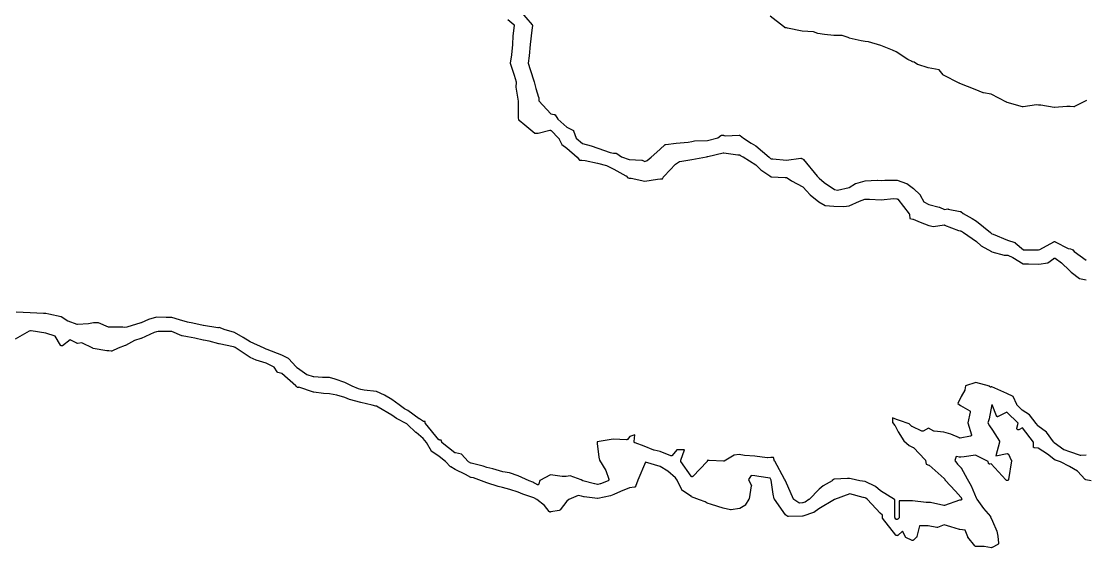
# Model space of a CAD drawing. Header units: millimetres. Extents: x 0 to 500, y 0 to 700.
# Drawn here: x 62.6 to 125.1, y 94.7 to 125.6 of the extents above; entities that cross this region are included whole.
import ezdxf

# ---------------------------------------------------------------- set-up
doc = ezdxf.new("R2010")
doc.units = ezdxf.units.MM
doc.layers.add('CORTE', color=1, linetype='Continuous')
doc.layers.add('GRABADO', color=5, linetype='Continuous')

msp = doc.modelspace()

# ---------------------------------------------------------------- linework, layer by layer
at = {"layer": 'CORTE'}
for points in [[(91.869, 126.262), (92.605, 125.414), (92.607, 125.411), (92.612, 125.405), (92.616, 125.396), (92.618, 125.39), (92.62, 125.384), (92.621, 125.375), (92.621, 125.368), (92.621, 125.363), (92.593, 125.091), (92.481, 124.249), (92.437, 123.594), (92.437, 123.591), (92.373, 123.151), (92.493, 122.783), (92.731, 122.054), (92.732, 122.05), (92.814, 121.672), (92.987, 121.152), (92.989, 121.146), (92.99, 121.14), (92.99, 121.135), (92.998, 120.952), (93.706, 120.18), (93.901, 120.148), (93.906, 120.147), (93.916, 120.144), (93.922, 120.141), (93.929, 120.137), (93.936, 120.132), (93.942, 120.126), (93.949, 120.118), (94.118, 119.859), (94.637, 119.401), (95.003, 119.215), (95.007, 119.214), (95.017, 119.207), (95.025, 119.199), (95.031, 119.192), (95.035, 119.186), (95.037, 119.181), (95.04, 119.175), (95.192, 118.742), (95.556, 118.434), (96.072, 118.297), (96.074, 118.296), (96.47, 118.168), (96.471, 118.168), (97.19, 117.903), (97.382, 117.87), (97.544, 117.86), (97.551, 117.86), (97.563, 117.857), (97.573, 117.853), (97.578, 117.85), (97.581, 117.848), (97.865, 117.653), (98.315, 117.487), (99.06, 117.453), (99.066, 117.452), (99.074, 117.45), (99.081, 117.448), (99.23, 117.385), (99.375, 117.428), (99.597, 117.637), (99.598, 117.638), (100.103, 118.083), (100.428, 118.368), (100.433, 118.372), (100.439, 118.376), (100.445, 118.379), (100.453, 118.382), (100.459, 118.384), (100.465, 118.385), (101.071, 118.446), (101.782, 118.517), (101.99, 118.555), (102.143, 118.59), (102.15, 118.591), (102.921, 118.622), (103.524, 118.767), (103.693, 118.902), (103.697, 118.905), (103.704, 118.909), (103.708, 118.911), (103.714, 118.913), (103.726, 118.916), (103.735, 118.917), (103.863, 118.917), (103.873, 118.915), (103.879, 118.914), (103.882, 118.913), (103.888, 118.911), (103.959, 118.877), (104.782, 118.921), (104.787, 118.921), (104.796, 118.921), (104.808, 118.918), (104.817, 118.914), (104.824, 118.91), (104.828, 118.907), (105.022, 118.759), (105.487, 118.447), (105.748, 118.308), (105.751, 118.306), (105.756, 118.303), (106.538, 117.642), (106.617, 117.564), (106.661, 117.534), (106.751, 117.53), (107.562, 117.461), (108.406, 117.57), (108.411, 117.57), (108.416, 117.57), (108.425, 117.569), (108.437, 117.566), (108.446, 117.562), (108.45, 117.561), (108.528, 117.516), (108.531, 117.514), (108.538, 117.51), (108.545, 117.503), (108.547, 117.5), (109.361, 116.523), (109.418, 116.459), (109.468, 116.402), (109.779, 116.153), (110.372, 115.726), (110.555, 115.697), (111.24, 115.854), (111.61, 116.086), (111.613, 116.088), (111.618, 116.09), (111.625, 116.093), (112.179, 116.246), (112.187, 116.248), (112.895, 116.28), (112.899, 116.28), (113.12, 116.269), (113.331, 116.29), (113.335, 116.291), (114.05, 116.291), (114.056, 116.29), (114.061, 116.29), (114.069, 116.288), (114.619, 116.085), (114.623, 116.083), (114.631, 116.079), (114.635, 116.076), (115.021, 115.789), (115.025, 115.786), (115.406, 115.416), (115.41, 115.411), (115.414, 115.406), (115.417, 115.401), (115.624, 115.018), (115.929, 114.845), (116.541, 114.69), (116.548, 114.688), (116.838, 114.558), (117.036, 114.588), (117.042, 114.588), (117.048, 114.588), (117.053, 114.588), (117.058, 114.587), (117.771, 114.444), (117.775, 114.443), (117.782, 114.441), (117.79, 114.437), (117.793, 114.435), (117.797, 114.432), (117.945, 114.314), (118.472, 114.022), (118.722, 113.866), (118.725, 113.864), (119.542, 113.197), (119.602, 113.144), (119.633, 113.126), (119.708, 113.109), (119.715, 113.108), (120.558, 112.751), (120.985, 112.615), (120.992, 112.613), (120.999, 112.609), (121.004, 112.606), (121.009, 112.602), (121.487, 112.19), (122.315, 112.19), (122.373, 112.187), (122.454, 112.217), (123.277, 112.665), (123.283, 112.669), (123.295, 112.672), (123.304, 112.674), (123.311, 112.674), (123.321, 112.673), (123.333, 112.671), (123.342, 112.667), (124.121, 112.271), (124.252, 112.238), (124.254, 112.238), (124.351, 112.208), (124.355, 112.207), (124.363, 112.204), (124.372, 112.199), (124.376, 112.195), (124.38, 112.192), (124.384, 112.187), (124.471, 112.083), (125.173, 111.578)], [(125.193, 120.97), (124.952, 120.854), (124.481, 120.603), (124.474, 120.599), (124.467, 120.597), (124.464, 120.597), (124.455, 120.595), (124.444, 120.595), (124.234, 120.613), (124.046, 120.613), (123.314, 120.554), (123.307, 120.554), (123.301, 120.555), (122.517, 120.68), (122.382, 120.68), (122.377, 120.68), (122.373, 120.681), (122.263, 120.701), (121.466, 120.589), (121.461, 120.588), (121.454, 120.588), (121.445, 120.589), (121.439, 120.591), (120.52, 120.85), (120.506, 120.856), (120.5, 120.861), (120.496, 120.863), (120.483, 120.871), (119.582, 121.335), (119.136, 121.411), (119.129, 121.412), (119.122, 121.415), (118.652, 121.603), (117.753, 121.962), (117.735, 121.969), (117.728, 121.971), (117.723, 121.973), (117.706, 121.982), (116.791, 122.453), (116.787, 122.455), (116.781, 122.459), (116.774, 122.465), (116.77, 122.469), (116.525, 122.763), (115.883, 122.891), (115.88, 122.892), (115.277, 123.073), (115.27, 123.076), (115.264, 123.079), (115.26, 123.081), (115.067, 123.221), (114.959, 123.239), (114.952, 123.241), (114.947, 123.243), (114.943, 123.245), (114.693, 123.373), (114.689, 123.375), (114.013, 123.826), (113.793, 123.914), (113.11, 124.187), (113.095, 124.193), (112.37, 124.411), (112.185, 124.436), (111.945, 124.468), (111.941, 124.468), (111.249, 124.635), (111.245, 124.636), (110.832, 124.785), (110.342, 124.785), (110.339, 124.785), (109.791, 124.835), (109.788, 124.836), (109.404, 124.901), (109.398, 124.902), (109.392, 124.904), (109.147, 124.988), (108.48, 125.035), (108.475, 125.036), (107.615, 125.219), (107.56, 125.223), (107.503, 125.223), (107.498, 125.223), (107.491, 125.224), (107.484, 125.226), (107.477, 125.228), (107.469, 125.232), (107.46, 125.238), (107.453, 125.244), (107.389, 125.312), (106.599, 125.915)], [(125.474, 98.616), (125.145, 98.681), (125.137, 98.684), (125.128, 98.688), (125.12, 98.693), (125.115, 98.698), (125.111, 98.701), (124.655, 99.187), (124.202, 99.447), (123.658, 99.731), (123.365, 99.826), (123.358, 99.829), (123.354, 99.831), (123.349, 99.834), (123.27, 99.893), (123.269, 99.893), (122.892, 100.19), (122.361, 100.538), (122.141, 100.55), (122.136, 100.55), (122.127, 100.552), (122.121, 100.554), (122.115, 100.556), (122.108, 100.56), (122.1, 100.565), (122.094, 100.57), (122.09, 100.574), (122.085, 100.581), (122.082, 100.584), (122.079, 100.59), (122.075, 100.6), (122.073, 100.606), (122.072, 100.612), (122.071, 100.62), (122.071, 100.625), (122.08, 100.888), (121.436, 101.73), (121.209, 101.618), (121.204, 101.616), (121.197, 101.614), (121.19, 101.612), (121.182, 101.611), (121.173, 101.611), (121.163, 101.613), (121.154, 101.615), (121.147, 101.618), (121.14, 101.621), (121.134, 101.625), (121.13, 101.629), (121.122, 101.636), (121.117, 101.642), (121.114, 101.647), (121.11, 101.654), (121.108, 101.66), (121.105, 101.667), (121.104, 101.674), (121.103, 101.681), (121.103, 101.69), (121.103, 101.697), (121.104, 101.701), (121.173, 101.999), (120.518, 102.643), (119.995, 102.387), (119.99, 102.385), (119.985, 102.383), (119.98, 102.382), (119.973, 102.381), (119.962, 102.381), (119.955, 102.382), (119.952, 102.382), (119.942, 102.384), (119.933, 102.389), (119.929, 102.391), (119.924, 102.394), (119.916, 102.4), (119.911, 102.406), (119.907, 102.41), (119.902, 102.417), (119.899, 102.423), (119.896, 102.429), (119.656, 103.078), (119.623, 103.091), (119.476, 102.257), (119.475, 102.25), (119.394, 102.027), (119.483, 101.838), (119.667, 101.598), (119.669, 101.595), (120.073, 100.949), (120.076, 100.944), (120.078, 100.938), (120.08, 100.93), (120.082, 100.923), (120.083, 100.915), (120.083, 100.909), (120.082, 100.902), (120.081, 100.896), (119.872, 100.092), (120.521, 100.212), (120.527, 100.212), (120.535, 100.212), (120.542, 100.212), (120.554, 100.21), (120.561, 100.206), (120.57, 100.203), (120.579, 100.196), (120.586, 100.19), (120.591, 100.184), (120.595, 100.178), (120.598, 100.173), (120.774, 99.833), (120.776, 99.828), (120.779, 99.82), (120.78, 99.811), (120.781, 99.804), (120.781, 99.797), (120.781, 99.791), (120.606, 98.69), (120.605, 98.685), (120.603, 98.68), (120.6, 98.672), (120.596, 98.665), (120.593, 98.66), (120.587, 98.652), (120.581, 98.647), (120.571, 98.639), (120.561, 98.635), (120.558, 98.634), (120.551, 98.632), (120.542, 98.63), (120.535, 98.629), (120.53, 98.629), (120.523, 98.63), (120.514, 98.632), (120.506, 98.634), (120.498, 98.637), (120.494, 98.64), (120.466, 98.657), (120.462, 98.659), (120.456, 98.664), (119.582, 99.618), (119.517, 99.6), (119.512, 99.599), (119.505, 99.598), (119.498, 99.598), (119.49, 99.599), (119.482, 99.6), (119.476, 99.602), (119.471, 99.604), (119.463, 99.608), (119.454, 99.614), (119.446, 99.621), (119.439, 99.629), (119.435, 99.635), (119.433, 99.639), (119.429, 99.647), (119.428, 99.654), (119.403, 99.749), (118.667, 100.119), (118.004, 100.016), (118.002, 100.016), (117.761, 99.996), (117.753, 99.995), (117.743, 99.997), (117.74, 99.997), (117.53, 100.04), (117.452, 99.813), (117.607, 99.603), (117.809, 99.389), (117.814, 99.383), (117.817, 99.378), (118.186, 98.728), (118.186, 98.727), (118.406, 98.315), (118.407, 98.312), (118.712, 97.608), (118.744, 97.537), (119.142, 96.996), (119.544, 96.514), (119.548, 96.51), (119.552, 96.502), (119.554, 96.498), (119.673, 96.244), (119.674, 96.243), (119.914, 95.666), (119.916, 95.66), (119.918, 95.655), (119.972, 95.367), (119.972, 95.364), (120.019, 94.954), (120.019, 94.948), (120.019, 94.942), (120.018, 94.935), (120.017, 94.928), (120.014, 94.919), (120.01, 94.911), (120.008, 94.908), (120.004, 94.902), (119.998, 94.895), (119.992, 94.89), (119.987, 94.886), (119.982, 94.883), (119.641, 94.694), (119.635, 94.691), (119.627, 94.688), (119.623, 94.687), (119.616, 94.686), (119.608, 94.685), (119.599, 94.685), (119.17, 94.764), (118.677, 94.764), (118.67, 94.765), (118.656, 94.767), (118.647, 94.772), (118.645, 94.773), (118.637, 94.777), (118.631, 94.782), (118.626, 94.787), (118.621, 94.792), (118.217, 95.31), (118.214, 95.315), (118.21, 95.321), (118.208, 95.327), (118.063, 95.722), (117.743, 95.759), (117.739, 95.76), (117.734, 95.761), (117.213, 95.91), (117.211, 95.91), (116.829, 96.035), (116.425, 95.881), (116.419, 95.879), (116.411, 95.877), (116.398, 95.875), (116.388, 95.877), (116.386, 95.877), (115.894, 95.968), (115.385, 95.968), (115.227, 95.334), (115.225, 95.329), (115.223, 95.323), (115.219, 95.315), (115.215, 95.309), (115.21, 95.303), (115.205, 95.299), (115.024, 95.131), (115.018, 95.127), (115.013, 95.123), (115.008, 95.12), (114.996, 95.115), (114.984, 95.113), (114.976, 95.113), (114.972, 95.113), (114.965, 95.113), (114.957, 95.114), (114.949, 95.117), (114.581, 95.286), (114.576, 95.289), (114.57, 95.293), (114.566, 95.296), (114.56, 95.302), (114.555, 95.308), (114.55, 95.315), (114.548, 95.319), (114.379, 95.658), (114.098, 95.411), (114.093, 95.407), (114.083, 95.401), (114.077, 95.398), (114.075, 95.397), (114.068, 95.395), (114.057, 95.393), (114.05, 95.392), (114.045, 95.392), (114.038, 95.393), (114.031, 95.394), (114.025, 95.395), (114.016, 95.399), (114.01, 95.403), (114.006, 95.405), (113.997, 95.411), (113.99, 95.419), (113.207, 96.422), (113.205, 96.425), (113.201, 96.431), (113.197, 96.44), (113.195, 96.446), (113.194, 96.45), (113.193, 96.458), (113.193, 96.464), (113.193, 96.606), (113.071, 96.706), (113.067, 96.709), (112.31, 97.522), (112.222, 97.594), (112.172, 97.618), (112.074, 97.634), (112.07, 97.635), (111.272, 97.86), (110.374, 97.511), (109.456, 96.96), (109.161, 96.759), (109.155, 96.755), (109.149, 96.753), (109.145, 96.751), (108.513, 96.546), (108.507, 96.544), (108.497, 96.543), (108.493, 96.542), (107.669, 96.516), (107.661, 96.516), (107.652, 96.517), (107.647, 96.518), (107.641, 96.52), (107.632, 96.525), (107.626, 96.528), (107.521, 96.6), (107.516, 96.603), (107.511, 96.608), (107.507, 96.612), (107.504, 96.616), (106.851, 97.535), (106.848, 97.54), (106.844, 97.547), (106.842, 97.555), (106.84, 97.56), (106.783, 97.826), (106.782, 97.828), (106.663, 98.661), (106.593, 98.768), (105.921, 98.873), (105.921, 98.873), (105.701, 98.907), (105.482, 98.93), (105.329, 98.684), (105.483, 98.366), (105.486, 98.36), (105.488, 98.352), (105.49, 98.345), (105.49, 98.336), (105.49, 98.33), (105.489, 98.323), (105.357, 97.562), (105.356, 97.557), (105.354, 97.55), (105.351, 97.544), (105.349, 97.54), (105.133, 97.194), (105.13, 97.189), (105.123, 97.182), (105.119, 97.178), (105.114, 97.174), (105.109, 97.171), (104.82, 96.997), (104.813, 96.994), (104.803, 96.99), (104.296, 96.903), (104.289, 96.903), (104.283, 96.903), (104.275, 96.903), (104.269, 96.904), (103.841, 97.007), (103.839, 97.008), (103.151, 97.214), (102.903, 97.308), (102.898, 97.311), (102.785, 97.372), (102.448, 97.507), (101.976, 97.681), (101.971, 97.684), (101.967, 97.686), (101.455, 98.017), (101.45, 98.02), (101.443, 98.027), (101.437, 98.033), (101.434, 98.037), (101.431, 98.043), (101.128, 98.65), (101.023, 98.8), (100.573, 99.185), (100.122, 99.456), (99.267, 99.712), (98.811, 98.662), (98.687, 98.284), (98.686, 98.28), (98.682, 98.271), (98.677, 98.265), (98.674, 98.26), (98.668, 98.254), (98.664, 98.25), (98.658, 98.246), (98.65, 98.241), (98.643, 98.238), (98.636, 98.236), (98.627, 98.234), (98.318, 98.21), (97.796, 97.98), (97.404, 97.807), (97.403, 97.806), (97.212, 97.73), (97.206, 97.728), (97.202, 97.728), (96.46, 97.57), (96.453, 97.569), (96.442, 97.569), (95.654, 97.681), (95.649, 97.682), (95.504, 97.721), (95.314, 97.758), (94.757, 97.512), (94.648, 97.429), (94.248, 96.905), (94.245, 96.901), (94.238, 96.895), (94.23, 96.888), (94.222, 96.884), (94.215, 96.881), (94.206, 96.878), (93.682, 96.784), (93.675, 96.783), (93.666, 96.783), (93.658, 96.783), (93.651, 96.785), (93.646, 96.786), (93.639, 96.788), (93.63, 96.793), (93.625, 96.797), (93.62, 96.8), (93.613, 96.807), (93.61, 96.81), (93.323, 97.172), (92.877, 97.515), (92.71, 97.615), (92.062, 97.833), (92.059, 97.835), (91.789, 97.954), (91.287, 98.114), (90.87, 98.221), (90.604, 98.29), (90.602, 98.29), (89.94, 98.496), (89.937, 98.497), (89.634, 98.618), (89.152, 98.781), (89.017, 98.814), (89.01, 98.816), (89.002, 98.82), (88.69, 98.996), (88.077, 99.275), (88.073, 99.277), (87.818, 99.435), (87.813, 99.439), (87.807, 99.443), (87.507, 99.744), (87.139, 100.038), (86.707, 100.332), (86.704, 100.334), (86.699, 100.338), (86.693, 100.345), (86.689, 100.35), (86.687, 100.354), (86.396, 100.869), (86.204, 101.099), (85.777, 101.447), (85.774, 101.449), (85.283, 101.925), (85.234, 101.959), (84.627, 102.271), (84.622, 102.274), (84.363, 102.465), (83.553, 102.935), (83.449, 102.993), (83.409, 103.005), (83.203, 103.062), (82.536, 103.214), (82.535, 103.214), (81.876, 103.385), (81.871, 103.386), (81.865, 103.389), (81.6, 103.504), (81.124, 103.643), (80.69, 103.73), (80.338, 103.744), (80.335, 103.744), (79.763, 103.817), (79.756, 103.818), (79.749, 103.821), (78.896, 104.113), (78.879, 104.105), (78.874, 104.102), (78.865, 104.099), (78.86, 104.098), (78.853, 104.097), (78.842, 104.097), (78.835, 104.098), (78.828, 104.099), (78.823, 104.101), (78.816, 104.103), (78.809, 104.107), (78.764, 104.134), (78.759, 104.138), (78.755, 104.141), (78.749, 104.146), (78.746, 104.151), (78.742, 104.156), (78.738, 104.162), (78.719, 104.2), (77.884, 104.923), (77.648, 104.986), (77.643, 104.988), (77.636, 104.991), (77.629, 104.995), (77.624, 104.998), (77.619, 105.003), (77.613, 105.009), (77.609, 105.014), (77.606, 105.018), (77.443, 105.3), (76.966, 105.519), (76.387, 105.703), (76.383, 105.705), (76.034, 105.867), (76.029, 105.87), (75.212, 106.407), (75.141, 106.453), (75.111, 106.47), (75.047, 106.489), (74.198, 106.658), (74.195, 106.659), (73.623, 106.819), (73.275, 106.885), (73.273, 106.885), (72.772, 106.998), (72.349, 107.08), (72.034, 107.128), (72.026, 107.13), (72.018, 107.133), (71.42, 107.381), (70.618, 107.381), (70.522, 107.371), (70.391, 107.339), (69.612, 106.977), (69.607, 106.975), (69.23, 106.858), (68.691, 106.571), (68.688, 106.569), (68.267, 106.401), (67.887, 106.243), (67.882, 106.241), (67.877, 106.24), (67.868, 106.238), (67.857, 106.238), (67.723, 106.251), (67.611, 106.261), (67.609, 106.262), (66.799, 106.396), (66.794, 106.398), (66.789, 106.399), (66.776, 106.404), (66.774, 106.405), (66.131, 106.714), (65.881, 106.688), (65.87, 106.688), (65.86, 106.69), (65.855, 106.691), (65.849, 106.693), (65.843, 106.696), (65.453, 106.9), (64.993, 106.555), (64.989, 106.553), (64.982, 106.549), (64.97, 106.545), (64.963, 106.543), (64.956, 106.542), (64.946, 106.542), (64.941, 106.543), (64.934, 106.544), (64.925, 106.547), (64.92, 106.549), (64.913, 106.552), (64.907, 106.556), (64.901, 106.561), (64.894, 106.568), (64.891, 106.572), (64.888, 106.577), (64.563, 107.113), (64.007, 107.291), (63.156, 107.427), (63.153, 107.427), (63.109, 107.437), (63.037, 107.4), (62.223, 106.94)]]:
    msp.add_lwpolyline(points, dxfattribs=at)
at = {"layer": 'GRABADO'}
for points in [[(91.182, 125.718), (91.523, 125.423), (91.527, 125.419), (91.532, 125.414), (91.536, 125.408), (91.54, 125.401), (91.542, 125.395), (91.545, 125.387), (91.547, 125.38), (91.547, 125.371), (91.547, 125.365), (91.547, 125.36), (91.464, 124.761), (91.443, 124.254), (91.443, 124.253), (91.393, 123.651), (91.392, 123.648), (91.317, 123.151), (91.554, 122.455), (91.555, 122.452), (91.661, 122.051), (91.662, 122.045), (91.663, 122.036), (91.663, 122.031), (91.651, 121.749), (91.787, 120.933), (91.788, 120.927), (91.788, 119.94), (91.811, 119.828), (91.816, 119.811), (91.824, 119.81), (91.829, 119.81), (91.837, 119.808), (91.844, 119.805), (91.849, 119.803), (91.856, 119.799), (91.862, 119.794), (92.055, 119.637), (92.769, 119.044), (92.958, 119.044), (93.654, 119.221), (93.663, 119.222), (93.673, 119.222), (93.678, 119.222), (93.684, 119.221), (93.697, 119.217), (93.706, 119.212), (93.712, 119.208), (93.718, 119.203), (94.163, 118.75), (94.168, 118.745), (94.174, 118.736), (94.176, 118.732), (94.345, 118.376), (94.641, 118.153), (95.246, 117.642), (95.25, 117.639), (95.253, 117.635), (95.256, 117.631), (95.383, 117.45), (95.523, 117.45), (95.527, 117.449), (95.725, 117.429), (96.455, 117.272), (96.456, 117.272), (96.966, 117.146), (96.973, 117.144), (96.979, 117.141), (97.407, 116.924), (97.408, 116.923), (98.112, 116.539), (98.117, 116.536), (98.121, 116.533), (98.126, 116.529), (98.233, 116.416), (98.306, 116.399), (98.419, 116.404), (98.426, 116.404), (98.431, 116.404), (98.435, 116.403), (99.229, 116.213), (99.964, 116.339), (99.967, 116.339), (100.147, 116.359), (100.152, 116.359), (100.271, 116.355), (100.348, 116.51), (100.351, 116.515), (100.355, 116.52), (100.359, 116.525), (101.026, 117.221), (101.03, 117.225), (101.036, 117.229), (101.27, 117.376), (101.274, 117.378), (101.282, 117.382), (101.29, 117.384), (101.293, 117.385), (101.992, 117.493), (102.853, 117.66), (102.908, 117.672), (102.911, 117.673), (102.915, 117.673), (102.921, 117.674), (102.927, 117.675), (103.842, 117.895), (103.848, 117.896), (103.856, 117.896), (103.86, 117.896), (103.866, 117.896), (104.705, 117.762), (104.782, 117.765), (104.789, 117.765), (104.797, 117.764), (104.807, 117.762), (104.815, 117.759), (104.82, 117.756), (104.825, 117.753), (104.879, 117.717), (104.999, 117.653), (105.002, 117.652), (105.753, 117.182), (105.757, 117.178), (105.761, 117.175), (106.052, 116.886), (106.572, 116.54), (106.573, 116.539), (106.662, 116.478), (107.477, 116.44), (107.571, 116.431), (107.577, 116.43), (107.585, 116.428), (107.595, 116.425), (107.601, 116.421), (107.605, 116.419), (107.85, 116.243), (108.526, 115.882), (108.531, 115.879), (108.537, 115.875), (108.54, 115.872), (108.544, 115.868), (108.74, 115.646), (108.941, 115.418), (109.458, 115.013), (109.837, 114.802), (110.347, 114.75), (110.928, 114.73), (111.247, 114.781), (111.842, 115.043), (112.171, 115.17), (112.182, 115.173), (112.193, 115.174), (112.197, 115.174), (112.427, 115.164), (113.12, 115.134), (113.843, 115.196), (113.848, 115.196), (114.052, 115.186), (114.055, 115.186), (114.065, 115.185), (114.076, 115.181), (114.081, 115.178), (114.085, 115.177), (114.092, 115.172), (114.097, 115.168), (114.101, 115.164), (114.105, 115.16), (114.773, 114.295), (114.775, 114.29), (114.779, 114.285), (114.781, 114.278), (114.784, 114.271), (114.785, 114.263), (114.786, 114.259), (114.801, 114.02), (114.992, 113.984), (114.998, 113.982), (115.419, 113.82), (115.922, 113.611), (116.19, 113.562), (116.819, 113.651), (116.825, 113.651), (116.831, 113.651), (116.841, 113.65), (116.846, 113.648), (116.85, 113.647), (117.678, 113.326), (117.766, 113.314), (117.771, 113.313), (117.777, 113.311), (117.782, 113.309), (117.787, 113.307), (117.843, 113.276), (117.844, 113.275), (117.961, 113.203), (118.724, 112.685), (118.728, 112.682), (119.009, 112.432), (119.599, 112.092), (119.637, 112.065), (120.355, 111.879), (120.535, 111.879), (120.542, 111.878), (120.548, 111.877), (120.553, 111.876), (120.559, 111.874), (120.856, 111.746), (120.86, 111.744), (121.479, 111.373), (121.778, 111.373), (122.381, 111.352), (122.918, 111.425), (123.267, 111.688), (123.271, 111.69), (123.277, 111.694), (123.286, 111.698), (123.292, 111.699), (123.299, 111.701), (123.311, 111.702), (123.321, 111.701), (123.328, 111.7), (123.337, 111.698), (123.346, 111.693), (123.352, 111.69), (123.728, 111.427), (123.733, 111.424), (124.2, 110.97), (124.202, 110.968), (124.289, 110.87), (124.79, 110.502), (125.179, 110.427)], [(125.172, 100.127), (124.862, 100.096), (124.855, 100.095), (124.845, 100.096), (124.835, 100.098), (124.214, 100.32), (123.871, 100.431), (123.865, 100.433), (123.857, 100.438), (123.852, 100.441), (123.3, 100.853), (123.294, 100.857), (123.287, 100.865), (123.251, 100.914), (122.851, 101.483), (122.338, 101.846), (122.335, 101.849), (122.331, 101.853), (122.327, 101.858), (122.235, 101.978), (121.843, 102.491), (121.414, 102.765), (121.408, 102.771), (121.105, 103.085), (121.103, 103.088), (121.099, 103.093), (121.094, 103.101), (120.884, 103.569), (120.501, 103.744), (119.619, 104.145), (119.613, 104.14), (119.608, 104.137), (119.603, 104.134), (119.595, 104.13), (119.587, 104.127), (119.581, 104.126), (119.574, 104.125), (119.566, 104.124), (119.559, 104.125), (119.553, 104.125), (119.545, 104.127), (119.538, 104.13), (119.531, 104.133), (119.524, 104.137), (119.517, 104.143), (119.512, 104.147), (119.508, 104.152), (119.504, 104.158), (119.499, 104.167), (119.496, 104.173), (119.495, 104.177), (119.492, 104.185), (118.683, 104.401), (118.089, 104.19), (118.043, 103.968), (118.042, 103.964), (118.04, 103.958), (118.036, 103.951), (117.82, 103.562), (117.629, 103.16), (117.794, 103.044), (118.325, 102.726), (118.329, 102.723), (118.334, 102.719), (118.341, 102.713), (118.35, 102.702), (118.353, 102.695), (118.355, 102.69), (118.359, 102.68), (118.36, 102.673), (118.36, 102.667), (118.36, 102.66), (118.36, 102.652), (118.359, 102.646), (118.214, 102.026), (118.424, 101.325), (118.426, 101.319), (118.427, 101.311), (118.427, 101.305), (118.427, 101.298), (118.425, 101.29), (118.423, 101.282), (118.421, 101.275), (118.418, 101.269), (118.414, 101.263), (118.41, 101.257), (118.403, 101.25), (118.397, 101.245), (118.392, 101.241), (118.387, 101.239), (118.38, 101.235), (118.371, 101.232), (118.365, 101.231), (117.767, 101.129), (117.761, 101.127), (117.748, 101.127), (117.743, 101.128), (117.739, 101.129), (117.731, 101.131), (117.726, 101.133), (117.223, 101.348), (116.812, 101.48), (116.245, 101.525), (116.24, 101.526), (116.235, 101.527), (116.23, 101.528), (116.222, 101.531), (116.217, 101.534), (115.9, 101.717), (115.583, 101.534), (115.579, 101.531), (115.571, 101.529), (115.567, 101.527), (115.559, 101.525), (115.547, 101.525), (115.54, 101.525), (115.535, 101.526), (115.53, 101.527), (115.523, 101.529), (115.516, 101.531), (114.941, 101.807), (114.936, 101.81), (114.931, 101.813), (114.928, 101.816), (114.759, 101.958), (114.199, 102.162), (114.026, 102.214), (114.022, 102.215), (113.78, 102.324), (113.794, 102.05), (113.935, 101.857), (113.937, 101.853), (113.939, 101.849), (114.113, 101.488), (114.458, 100.961), (114.772, 100.684), (115.005, 100.579), (115.011, 100.576), (115.02, 100.57), (115.024, 100.567), (115.027, 100.564), (115.707, 99.85), (115.711, 99.846), (115.714, 99.84), (115.718, 99.835), (115.721, 99.827), (115.724, 99.819), (115.725, 99.814), (115.758, 99.603), (115.931, 99.538), (115.936, 99.535), (115.939, 99.534), (115.945, 99.529), (115.95, 99.526), (116.834, 98.743), (116.838, 98.74), (116.842, 98.735), (116.846, 98.729), (116.851, 98.721), (116.854, 98.713), (116.856, 98.707), (116.857, 98.702), (116.858, 98.693), (116.858, 98.685), (116.857, 98.678), (116.857, 98.676), (116.859, 98.675), (116.869, 98.669), (116.877, 98.663), (116.881, 98.659), (117.493, 98.006), (117.811, 97.649), (117.815, 97.643), (117.819, 97.637), (117.827, 97.622), (117.828, 97.619), (117.833, 97.608), (117.848, 97.575), (117.85, 97.571), (117.852, 97.564), (117.854, 97.555), (117.855, 97.548), (117.855, 97.542), (117.854, 97.534), (117.852, 97.527), (117.85, 97.519), (117.846, 97.511), (117.844, 97.506), (117.839, 97.5), (117.833, 97.493), (117.831, 97.491), (117.825, 97.485), (117.814, 97.479), (117.805, 97.474), (117.796, 97.472), (117.789, 97.471), (117.78, 97.47), (117.771, 97.471), (117.737, 97.477), (117.735, 97.477), (116.852, 97.163), (116.847, 97.161), (116.837, 97.159), (116.829, 97.159), (116.824, 97.159), (116.819, 97.159), (116.814, 97.16), (116.029, 97.334), (115.897, 97.347), (115.77, 97.347), (115.765, 97.348), (114.97, 97.434), (114.179, 97.434), (114.179, 96.464), (114.179, 96.458), (114.178, 96.45), (114.177, 96.446), (114.175, 96.44), (114.171, 96.432), (114.167, 96.424), (114.163, 96.418), (114.159, 96.414), (114.155, 96.411), (114.097, 96.359), (114.092, 96.355), (114.085, 96.35), (114.081, 96.349), (114.073, 96.345), (114.059, 96.341), (114.05, 96.341), (114.045, 96.341), (114.038, 96.341), (114.031, 96.343), (114.023, 96.345), (114.016, 96.348), (114.009, 96.351), (114.004, 96.355), (113.999, 96.358), (113.994, 96.364), (113.99, 96.368), (113.948, 96.422), (113.946, 96.425), (113.942, 96.431), (113.938, 96.44), (113.937, 96.446), (113.936, 96.45), (113.934, 96.458), (113.934, 96.464), (113.934, 97.495), (113.909, 97.516), (113.08, 98.033), (113.076, 98.035), (112.787, 98.272), (112.172, 98.567), (111.875, 98.614), (111.873, 98.614), (111.35, 98.729), (111.263, 98.742), (111.263, 98.742), (111.142, 98.761), (110.368, 98.712), (110.243, 98.625), (110.239, 98.623), (109.707, 98.33), (109.468, 98.115), (108.888, 97.524), (108.883, 97.519), (108.878, 97.516), (108.656, 97.364), (108.652, 97.362), (108.644, 97.358), (108.638, 97.356), (108.511, 97.315), (108.507, 97.313), (108.5, 97.312), (108.493, 97.312), (108.328, 97.306), (108.322, 97.306), (108.313, 97.307), (108.306, 97.309), (108.298, 97.312), (108.291, 97.315), (108.287, 97.318), (107.996, 97.515), (107.991, 97.518), (107.985, 97.524), (107.98, 97.529), (107.976, 97.535), (107.973, 97.539), (107.97, 97.545), (107.493, 98.607), (107.492, 98.612), (107.49, 98.616), (107.481, 98.661), (107.446, 98.713), (106.862, 99.765), (106.86, 99.77), (106.858, 99.775), (106.791, 99.98), (106.639, 99.987), (106.439, 99.967), (106.433, 99.967), (106.429, 99.967), (105.703, 100.058), (105.095, 100.108), (105.091, 100.108), (104.783, 100.163), (104.48, 100.123), (103.896, 99.772), (103.891, 99.769), (103.882, 99.766), (103.877, 99.764), (103.869, 99.763), (103.86, 99.762), (103.856, 99.762), (103.006, 99.813), (102.935, 99.805), (102.927, 99.805), (102.916, 99.807), (102.905, 99.81), (102.903, 99.811), (102.904, 99.804), (102.904, 99.797), (102.903, 99.789), (102.902, 99.782), (102.899, 99.774), (102.897, 99.769), (102.894, 99.762), (102.889, 99.755), (102.885, 99.75), (102.057, 98.874), (102.053, 98.87), (102.048, 98.866), (102.042, 98.863), (102.038, 98.86), (102.028, 98.856), (102.016, 98.853), (102.005, 98.853), (101.996, 98.853), (101.986, 98.855), (101.979, 98.858), (101.972, 98.861), (101.962, 98.867), (101.956, 98.871), (101.954, 98.873), (101.948, 98.879), (101.944, 98.885), (101.354, 99.76), (101.351, 99.765), (101.348, 99.771), (101.346, 99.776), (101.343, 99.785), (101.342, 99.792), (101.342, 99.797), (101.342, 99.805), (101.343, 99.811), (101.344, 99.818), (101.346, 99.824), (101.564, 100.435), (101.114, 100.435), (100.839, 100.105), (100.836, 100.101), (100.831, 100.097), (100.825, 100.093), (100.818, 100.088), (100.808, 100.084), (100.798, 100.081), (100.791, 100.08), (100.783, 100.08), (100.776, 100.08), (100.769, 100.081), (100.759, 100.084), (100.131, 100.335), (99.773, 100.407), (99.769, 100.408), (99.766, 100.409), (99.199, 100.65), (98.652, 100.841), (98.646, 100.843), (98.638, 100.848), (98.632, 100.851), (98.628, 100.855), (98.621, 100.861), (98.613, 100.871), (98.609, 100.879), (98.607, 100.883), (98.605, 100.89), (98.603, 100.898), (98.602, 100.905), (98.601, 100.912), (98.602, 100.918), (98.638, 101.313), (98.344, 101.217), (98.203, 101.048), (98.2, 101.045), (98.192, 101.038), (98.185, 101.033), (98.18, 101.03), (98.172, 101.027), (98.164, 101.024), (98.157, 101.023), (98.15, 101.022), (98.144, 101.022), (97.377, 101.062), (96.537, 100.93), (96.462, 100.915), (96.457, 100.914), (96.449, 100.914), (96.437, 100.914), (96.432, 100.899), (96.432, 100.808), (96.521, 100.002), (96.557, 99.829), (96.931, 99.23), (96.935, 99.224), (96.937, 99.217), (97.106, 98.711), (97.108, 98.706), (97.109, 98.697), (97.109, 98.691), (97.109, 98.684), (97.108, 98.675), (97.107, 98.668), (97.105, 98.661), (97.101, 98.653), (97.097, 98.647), (97.093, 98.641), (97.088, 98.636), (97.083, 98.631), (97.077, 98.626), (97.07, 98.622), (97.064, 98.62), (96.619, 98.441), (96.612, 98.44), (96.46, 98.407), (96.455, 98.407), (96.45, 98.406), (96.442, 98.406), (96.281, 98.429), (96.277, 98.43), (95.586, 98.617), (95.582, 98.618), (95.578, 98.62), (95.49, 98.666), (94.837, 98.911), (94.605, 98.866), (94.598, 98.865), (94.593, 98.865), (94.371, 98.876), (94.368, 98.876), (93.682, 98.968), (93.063, 98.638), (93.006, 98.434), (93.005, 98.431), (93.003, 98.424), (92.998, 98.416), (92.993, 98.409), (92.985, 98.401), (92.979, 98.396), (92.973, 98.392), (92.964, 98.387), (92.959, 98.386), (92.952, 98.383), (92.942, 98.382), (92.937, 98.382), (92.932, 98.382), (92.925, 98.382), (92.916, 98.384), (92.91, 98.386), (92.903, 98.389), (92.896, 98.392), (92.71, 98.504), (92.641, 98.528), (92.638, 98.529), (92.431, 98.619), (92.431, 98.62), (91.788, 98.912), (91.264, 99.086), (90.877, 99.142), (90.872, 99.143), (90.289, 99.313), (89.941, 99.404), (89.731, 99.475), (89.02, 99.651), (89.013, 99.652), (89.003, 99.657), (89, 99.658), (88.863, 99.735), (88.858, 99.738), (88.85, 99.745), (88.845, 99.749), (88.455, 100.191), (88.095, 100.25), (88.091, 100.251), (88.084, 100.253), (88.075, 100.257), (88.07, 100.26), (88.065, 100.264), (87.314, 100.854), (87.309, 100.858), (87.302, 100.867), (87.296, 100.875), (87.294, 100.879), (87.292, 100.884), (87.253, 100.995), (87.169, 101.008), (87.165, 101.009), (87.158, 101.01), (87.15, 101.014), (87.144, 101.017), (87.136, 101.023), (87.13, 101.029), (87.127, 101.032), (86.34, 101.976), (86.336, 101.981), (86.332, 101.988), (86.33, 101.993), (86.327, 102.001), (86.325, 102.008), (86.324, 102.013), (86.315, 102.096), (86.259, 102.094), (86.252, 102.094), (86.245, 102.095), (86.24, 102.096), (86.231, 102.098), (86.223, 102.102), (86.221, 102.103), (85.975, 102.251), (85.972, 102.252), (85.291, 102.743), (85.102, 102.84), (85.098, 102.842), (85.096, 102.844), (84.782, 103.075), (84.362, 103.394), (83.931, 103.653), (83.459, 103.859), (82.737, 103.937), (82.733, 103.938), (82.536, 103.983), (82.535, 103.983), (82.403, 104.017), (82.398, 104.019), (82.392, 104.021), (82.032, 104.178), (82.03, 104.179), (81.596, 104.402), (81.029, 104.596), (80.69, 104.678), (80.275, 104.678), (80.271, 104.678), (79.762, 104.734), (79.755, 104.735), (79.382, 104.844), (79.374, 104.846), (79.366, 104.85), (79.363, 104.852), (78.802, 105.241), (78.8, 105.242), (78.797, 105.245), (78.735, 105.305), (78.733, 105.307), (78.288, 105.794), (77.889, 105.995), (77.023, 106.33), (76.966, 106.356), (76.939, 106.365), (76.935, 106.367), (76.859, 106.402), (76.032, 106.774), (76.028, 106.777), (75.625, 107.033), (75.111, 107.332), (74.499, 107.51), (74.495, 107.512), (74.273, 107.609), (74.214, 107.623), (74.146, 107.606), (74.141, 107.606), (74.135, 107.605), (74.124, 107.606), (73.275, 107.751), (73.274, 107.751), (72.657, 107.878), (72.348, 107.93), (72.344, 107.931), (71.872, 108.072), (71.424, 108.206), (71.091, 108.206), (70.518, 108.226), (70.047, 108.097), (69.612, 107.895), (69.607, 107.893), (68.782, 107.637), (68.775, 107.636), (68.772, 107.636), (68.66, 107.625), (68.653, 107.625), (68.546, 107.635), (67.728, 107.635), (67.723, 107.636), (67.718, 107.636), (67.708, 107.638), (67.701, 107.641), (67.107, 107.889), (66.809, 107.889), (66.533, 107.846), (66.53, 107.846), (65.882, 107.799), (65.877, 107.798), (65.866, 107.799), (65.857, 107.801), (65.853, 107.802), (65.325, 107.994), (65.319, 107.997), (65.314, 108), (64.922, 108.252), (64.185, 108.41), (64.015, 108.44), (63.881, 108.452), (63.095, 108.486), (62.269, 108.521)]]:
    msp.add_lwpolyline(points, dxfattribs=at)

doc.saveas('drawing.dxf')
